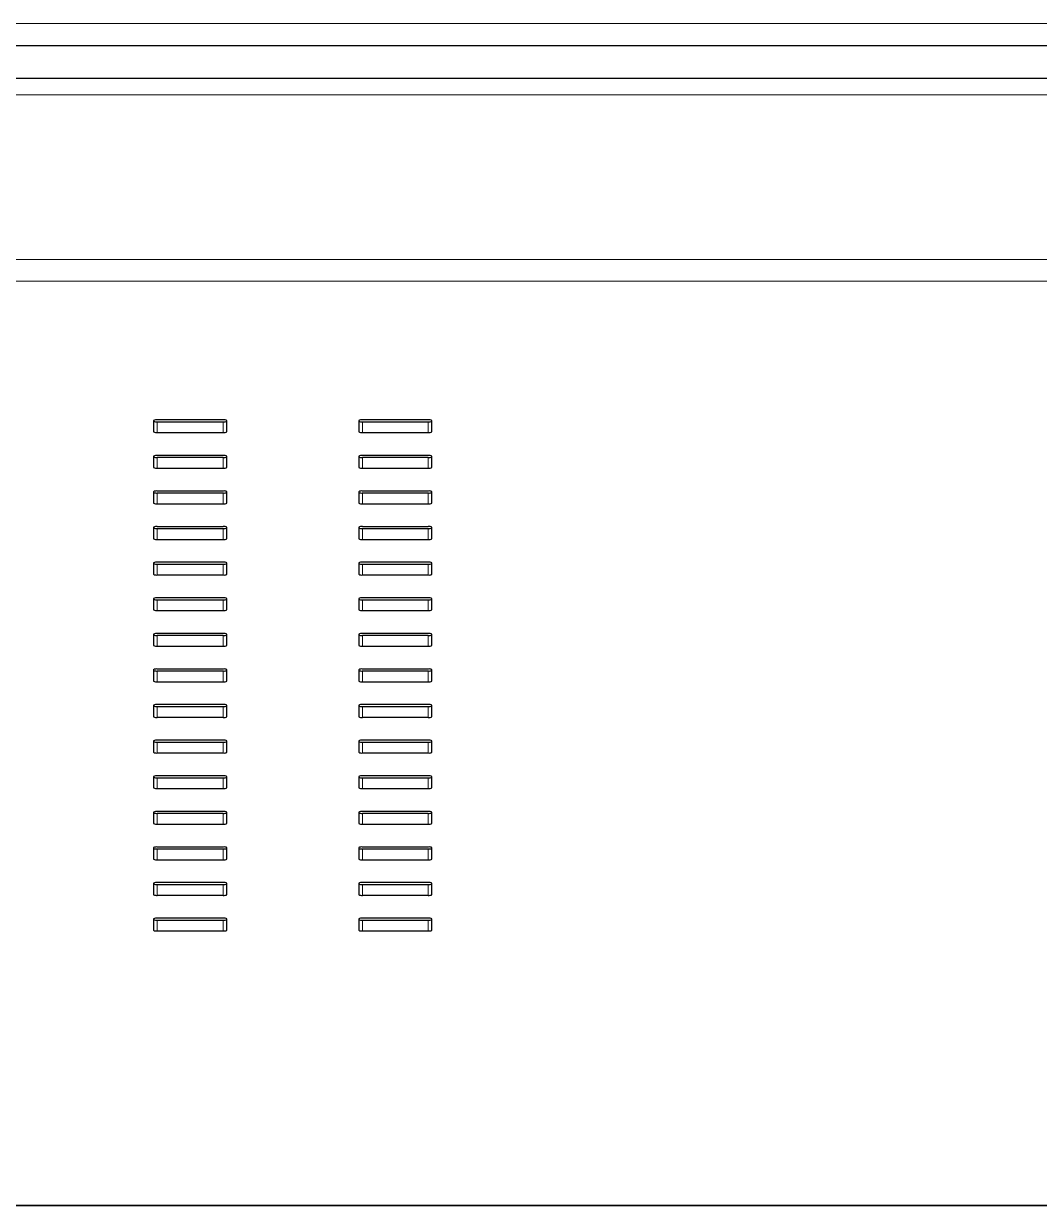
# Model space of a CAD drawing. Header units: millimetres. Extents: x -218071 to -203542, y 15363 to 51382.
# Drawn here: x -217666.98 to -217653.11, y 50530.44 to 50546.58 of the extents above; entities that cross this region are included whole.
import ezdxf

# ---------------------------------------------------------------- set-up
doc = ezdxf.new("R2010")
doc.units = ezdxf.units.MM
doc.header["$LTSCALE"] = 4
doc.layers.add('TPF-EQUIPEMENT', color=7, linetype='Continuous')

msp = doc.modelspace()

# ---------------------------------------------------------------- linework, layer by layer
at = {"layer": 'TPF-EQUIPEMENT', "color": 8, "linetype": 'Continuous', "lineweight": 18, "transparency": 33554671}
for p, q in [((-217720.956, 50546.581), (-217529.556, 50546.581)), ((-217721.206, 50545.606), (-217527.006, 50545.606)), ((-217721.206, 50543.357), (-217527.006, 50543.357)), ((-217721.206, 50543.062), (-217527.006, 50543.062)), ((-217665.156, 50541.143), (-217665.156, 50540.995)), ((-217664.256, 50541.143), (-217664.256, 50540.995)), ((-217662.356, 50541.143), (-217662.356, 50540.995)), ((-217661.456, 50541.143), (-217661.456, 50540.995)), ((-217665.156, 50540.657), (-217665.156, 50540.509)), ((-217664.256, 50540.657), (-217664.256, 50540.509)), ((-217662.356, 50540.657), (-217662.356, 50540.509)), ((-217661.456, 50540.657), (-217661.456, 50540.509)), ((-217665.156, 50540.171), (-217665.156, 50540.023)), ((-217664.256, 50540.171), (-217664.256, 50540.023)), ((-217662.356, 50540.171), (-217662.356, 50540.023)), ((-217661.456, 50540.171), (-217661.456, 50540.023)), ((-217665.156, 50539.684), (-217665.156, 50539.537)), ((-217664.256, 50539.684), (-217664.256, 50539.537)), ((-217662.356, 50539.684), (-217662.356, 50539.537)), ((-217661.456, 50539.684), (-217661.456, 50539.537)), ((-217665.156, 50539.198), (-217665.156, 50539.051)), ((-217664.256, 50539.198), (-217664.256, 50539.051)), ((-217662.356, 50539.198), (-217662.356, 50539.051)), ((-217661.456, 50539.198), (-217661.456, 50539.051)), ((-217665.156, 50538.712), (-217665.156, 50538.564)), ((-217664.256, 50538.712), (-217664.256, 50538.564)), ((-217662.356, 50538.712), (-217662.356, 50538.564)), ((-217661.456, 50538.712), (-217661.456, 50538.564)), ((-217665.156, 50538.226), (-217665.156, 50538.078)), ((-217664.256, 50538.226), (-217664.256, 50538.078)), ((-217662.356, 50538.226), (-217662.356, 50538.078)), ((-217661.456, 50538.226), (-217661.456, 50538.078)), ((-217665.156, 50537.74), (-217665.156, 50537.592)), ((-217664.256, 50537.74), (-217664.256, 50537.592)), ((-217662.356, 50537.74), (-217662.356, 50537.592)), ((-217661.456, 50537.74), (-217661.456, 50537.592)), ((-217665.156, 50537.253), (-217665.156, 50537.106)), ((-217664.256, 50537.253), (-217664.256, 50537.106)), ((-217662.356, 50537.253), (-217662.356, 50537.106)), ((-217661.456, 50537.253), (-217661.456, 50537.106)), ((-217665.156, 50536.767), (-217665.156, 50536.619)), ((-217664.256, 50536.767), (-217664.256, 50536.619)), ((-217662.356, 50536.767), (-217662.356, 50536.619)), ((-217661.456, 50536.767), (-217661.456, 50536.619)), ((-217665.156, 50536.281), (-217665.156, 50536.133)), ((-217664.256, 50536.281), (-217664.256, 50536.133)), ((-217662.356, 50536.281), (-217662.356, 50536.133)), ((-217661.456, 50536.281), (-217661.456, 50536.133)), ((-217665.156, 50535.795), (-217665.156, 50535.647)), ((-217664.256, 50535.795), (-217664.256, 50535.647)), ((-217662.356, 50535.795), (-217662.356, 50535.647)), ((-217661.456, 50535.795), (-217661.456, 50535.647)), ((-217665.156, 50535.309), (-217665.156, 50535.161)), ((-217664.256, 50535.309), (-217664.256, 50535.161)), ((-217662.356, 50535.309), (-217662.356, 50535.161)), ((-217661.456, 50535.309), (-217661.456, 50535.161)), ((-217665.156, 50534.822), (-217665.156, 50534.675)), ((-217664.256, 50534.822), (-217664.256, 50534.675)), ((-217662.356, 50534.822), (-217662.356, 50534.675)), ((-217661.456, 50534.822), (-217661.456, 50534.675)), ((-217665.156, 50534.336), (-217665.156, 50534.188)), ((-217664.256, 50534.336), (-217664.256, 50534.188)), ((-217662.356, 50534.336), (-217662.356, 50534.188)), ((-217661.456, 50534.336), (-217661.456, 50534.188)), ((-217721.206, 50530.445), (-217527.006, 50530.445))]:
    msp.add_line(p, q, dxfattribs=at)
at = {"layer": 'TPF-EQUIPEMENT', "color": 7, "linetype": 'Continuous', "lineweight": 25, "transparency": 33554671}
for p, q in [((-217721.092, 50546.281), (-217529.42, 50546.281)), ((-217527.006, 50545.831), (-217721.206, 50545.831)), ((-217665.206, 50541.16), (-217665.206, 50541.004)), ((-217664.256, 50541.169), (-217665.156, 50541.169)), ((-217665.156, 50541.143), (-217664.256, 50541.143)), ((-217664.206, 50541.004), (-217664.206, 50541.16)), ((-217662.406, 50541.16), (-217662.406, 50541.004)), ((-217661.456, 50541.169), (-217662.356, 50541.169)), ((-217662.356, 50541.143), (-217661.456, 50541.143)), ((-217661.406, 50541.004), (-217661.406, 50541.16)), ((-217665.156, 50540.995), (-217664.256, 50540.995)), ((-217662.356, 50540.995), (-217661.456, 50540.995)), ((-217665.206, 50540.674), (-217665.206, 50540.518)), ((-217664.256, 50540.683), (-217665.156, 50540.683)), ((-217665.156, 50540.657), (-217664.256, 50540.657)), ((-217664.206, 50540.518), (-217664.206, 50540.674)), ((-217662.406, 50540.674), (-217662.406, 50540.518)), ((-217661.456, 50540.683), (-217662.356, 50540.683)), ((-217662.356, 50540.657), (-217661.456, 50540.657)), ((-217661.406, 50540.518), (-217661.406, 50540.674)), ((-217665.156, 50540.509), (-217664.256, 50540.509)), ((-217662.356, 50540.509), (-217661.456, 50540.509)), ((-217665.206, 50540.188), (-217665.206, 50540.032)), ((-217664.256, 50540.197), (-217665.156, 50540.197)), ((-217665.156, 50540.171), (-217664.256, 50540.171)), ((-217664.206, 50540.032), (-217664.206, 50540.188)), ((-217662.406, 50540.188), (-217662.406, 50540.032)), ((-217661.456, 50540.197), (-217662.356, 50540.197)), ((-217662.356, 50540.171), (-217661.456, 50540.171)), ((-217661.406, 50540.032), (-217661.406, 50540.188)), ((-217665.156, 50540.023), (-217664.256, 50540.023)), ((-217662.356, 50540.023), (-217661.456, 50540.023)), ((-217665.206, 50539.702), (-217665.206, 50539.545)), ((-217664.256, 50539.71), (-217665.156, 50539.71)), ((-217665.156, 50539.684), (-217664.256, 50539.684)), ((-217664.206, 50539.545), (-217664.206, 50539.702)), ((-217662.406, 50539.702), (-217662.406, 50539.545)), ((-217661.456, 50539.71), (-217662.356, 50539.71)), ((-217662.356, 50539.684), (-217661.456, 50539.684)), ((-217661.406, 50539.545), (-217661.406, 50539.702)), ((-217665.156, 50539.537), (-217664.256, 50539.537)), ((-217662.356, 50539.537), (-217661.456, 50539.537)), ((-217665.206, 50539.215), (-217665.206, 50539.059)), ((-217664.256, 50539.224), (-217665.156, 50539.224)), ((-217665.156, 50539.198), (-217664.256, 50539.198)), ((-217664.206, 50539.059), (-217664.206, 50539.215)), ((-217662.406, 50539.215), (-217662.406, 50539.059)), ((-217661.456, 50539.224), (-217662.356, 50539.224)), ((-217662.356, 50539.198), (-217661.456, 50539.198)), ((-217661.406, 50539.059), (-217661.406, 50539.215)), ((-217665.156, 50539.051), (-217664.256, 50539.051)), ((-217662.356, 50539.051), (-217661.456, 50539.051)), ((-217665.206, 50538.729), (-217665.206, 50538.573)), ((-217664.256, 50538.738), (-217665.156, 50538.738)), ((-217665.156, 50538.712), (-217664.256, 50538.712)), ((-217664.206, 50538.573), (-217664.206, 50538.729)), ((-217662.406, 50538.729), (-217662.406, 50538.573)), ((-217661.456, 50538.738), (-217662.356, 50538.738)), ((-217662.356, 50538.712), (-217661.456, 50538.712)), ((-217661.406, 50538.573), (-217661.406, 50538.729)), ((-217665.156, 50538.564), (-217664.256, 50538.564)), ((-217662.356, 50538.564), (-217661.456, 50538.564)), ((-217665.206, 50538.243), (-217665.206, 50538.087)), ((-217664.256, 50538.252), (-217665.156, 50538.252)), ((-217665.156, 50538.226), (-217664.256, 50538.226)), ((-217664.206, 50538.087), (-217664.206, 50538.243)), ((-217662.406, 50538.243), (-217662.406, 50538.087)), ((-217661.456, 50538.252), (-217662.356, 50538.252)), ((-217662.356, 50538.226), (-217661.456, 50538.226)), ((-217661.406, 50538.087), (-217661.406, 50538.243)), ((-217665.156, 50538.078), (-217664.256, 50538.078)), ((-217662.356, 50538.078), (-217661.456, 50538.078)), ((-217665.206, 50537.757), (-217665.206, 50537.601)), ((-217664.256, 50537.766), (-217665.156, 50537.766)), ((-217665.156, 50537.74), (-217664.256, 50537.74)), ((-217664.206, 50537.601), (-217664.206, 50537.757)), ((-217662.406, 50537.757), (-217662.406, 50537.601)), ((-217661.456, 50537.766), (-217662.356, 50537.766)), ((-217662.356, 50537.74), (-217661.456, 50537.74)), ((-217661.406, 50537.601), (-217661.406, 50537.757)), ((-217665.156, 50537.592), (-217664.256, 50537.592)), ((-217662.356, 50537.592), (-217661.456, 50537.592)), ((-217665.206, 50537.271), (-217665.206, 50537.114)), ((-217664.256, 50537.279), (-217665.156, 50537.279)), ((-217665.156, 50537.253), (-217664.256, 50537.253)), ((-217664.206, 50537.114), (-217664.206, 50537.271)), ((-217662.406, 50537.271), (-217662.406, 50537.114)), ((-217661.456, 50537.279), (-217662.356, 50537.279)), ((-217662.356, 50537.253), (-217661.456, 50537.253)), ((-217661.406, 50537.114), (-217661.406, 50537.271)), ((-217665.156, 50537.106), (-217664.256, 50537.106)), ((-217662.356, 50537.106), (-217661.456, 50537.106)), ((-217665.206, 50536.784), (-217665.206, 50536.628)), ((-217664.256, 50536.793), (-217665.156, 50536.793)), ((-217665.156, 50536.767), (-217664.256, 50536.767)), ((-217664.206, 50536.628), (-217664.206, 50536.784)), ((-217662.406, 50536.784), (-217662.406, 50536.628)), ((-217661.456, 50536.793), (-217662.356, 50536.793)), ((-217662.356, 50536.767), (-217661.456, 50536.767)), ((-217661.406, 50536.628), (-217661.406, 50536.784)), ((-217665.156, 50536.619), (-217664.256, 50536.619)), ((-217662.356, 50536.619), (-217661.456, 50536.619)), ((-217665.206, 50536.298), (-217665.206, 50536.142)), ((-217664.256, 50536.307), (-217665.156, 50536.307)), ((-217665.156, 50536.281), (-217664.256, 50536.281)), ((-217664.206, 50536.142), (-217664.206, 50536.298)), ((-217662.406, 50536.298), (-217662.406, 50536.142)), ((-217661.456, 50536.307), (-217662.356, 50536.307)), ((-217662.356, 50536.281), (-217661.456, 50536.281)), ((-217661.406, 50536.142), (-217661.406, 50536.298)), ((-217665.156, 50536.133), (-217664.256, 50536.133)), ((-217662.356, 50536.133), (-217661.456, 50536.133)), ((-217665.206, 50535.812), (-217665.206, 50535.656)), ((-217664.256, 50535.821), (-217665.156, 50535.821)), ((-217665.156, 50535.795), (-217664.256, 50535.795)), ((-217664.206, 50535.656), (-217664.206, 50535.812)), ((-217662.406, 50535.812), (-217662.406, 50535.656)), ((-217661.456, 50535.821), (-217662.356, 50535.821)), ((-217662.356, 50535.795), (-217661.456, 50535.795)), ((-217661.406, 50535.656), (-217661.406, 50535.812)), ((-217665.156, 50535.647), (-217664.256, 50535.647)), ((-217662.356, 50535.647), (-217661.456, 50535.647)), ((-217665.206, 50535.326), (-217665.206, 50535.169)), ((-217664.256, 50535.334), (-217665.156, 50535.334)), ((-217664.206, 50535.169), (-217664.206, 50535.326)), ((-217662.406, 50535.326), (-217662.406, 50535.169)), ((-217661.456, 50535.334), (-217662.356, 50535.334)), ((-217661.406, 50535.169), (-217661.406, 50535.326)), ((-217665.156, 50535.309), (-217664.256, 50535.309)), ((-217665.156, 50535.161), (-217664.256, 50535.161)), ((-217662.356, 50535.309), (-217661.456, 50535.309)), ((-217662.356, 50535.161), (-217661.456, 50535.161)), ((-217665.206, 50534.84), (-217665.206, 50534.683)), ((-217664.256, 50534.848), (-217665.156, 50534.848)), ((-217664.206, 50534.683), (-217664.206, 50534.84)), ((-217662.406, 50534.84), (-217662.406, 50534.683)), ((-217661.456, 50534.848), (-217662.356, 50534.848)), ((-217661.406, 50534.683), (-217661.406, 50534.84)), ((-217665.156, 50534.822), (-217664.256, 50534.822)), ((-217665.156, 50534.675), (-217664.256, 50534.675)), ((-217662.356, 50534.822), (-217661.456, 50534.822)), ((-217662.356, 50534.675), (-217661.456, 50534.675)), ((-217665.206, 50534.353), (-217665.206, 50534.197)), ((-217664.256, 50534.362), (-217665.156, 50534.362)), ((-217664.206, 50534.197), (-217664.206, 50534.353)), ((-217662.406, 50534.353), (-217662.406, 50534.197)), ((-217661.456, 50534.362), (-217662.356, 50534.362)), ((-217661.406, 50534.197), (-217661.406, 50534.353)), ((-217665.156, 50534.336), (-217664.256, 50534.336)), ((-217665.156, 50534.188), (-217664.256, 50534.188)), ((-217662.356, 50534.336), (-217661.456, 50534.336)), ((-217662.356, 50534.188), (-217661.456, 50534.188)), ((-217721.206, 50530.44), (-217527.006, 50530.44))]:
    msp.add_line(p, q, dxfattribs=at)
for centre, start, end in [((-217665.168, 50541.091), 81.2205, 118.4816), ((-217665.168, 50541.222), 241.5184, 278.7795), ((-217664.244, 50541.091), 61.5184, 98.7795), ((-217664.244, 50541.222), 261.2205, 298.4816), ((-217662.368, 50541.091), 81.2205, 118.4816), ((-217662.368, 50541.222), 241.5184, 278.7795), ((-217661.444, 50541.091), 61.5184, 98.7795), ((-217661.444, 50541.222), 261.2205, 298.4816), ((-217665.168, 50541.074), 241.5184, 278.7795), ((-217664.244, 50541.074), 261.2205, 298.4816), ((-217662.368, 50541.074), 241.5184, 278.7795), ((-217661.444, 50541.074), 261.2205, 298.4816), ((-217665.168, 50540.604), 81.2205, 118.4816), ((-217665.168, 50540.735), 241.5184, 278.7795), ((-217664.244, 50540.604), 61.5184, 98.7795), ((-217664.244, 50540.735), 261.2205, 298.4816), ((-217662.368, 50540.604), 81.2205, 118.4816), ((-217662.368, 50540.735), 241.5184, 278.7795), ((-217661.444, 50540.604), 61.5184, 98.7795), ((-217661.444, 50540.735), 261.2205, 298.4816), ((-217665.168, 50540.588), 241.5184, 278.7795), ((-217664.244, 50540.588), 261.2205, 298.4816), ((-217662.368, 50540.588), 241.5184, 278.7795), ((-217661.444, 50540.588), 261.2205, 298.4816), ((-217665.168, 50540.118), 81.2205, 118.4816), ((-217665.168, 50540.249), 241.5184, 278.7795), ((-217664.244, 50540.118), 61.5184, 98.7795), ((-217664.244, 50540.249), 261.2205, 298.4816), ((-217662.368, 50540.118), 81.2205, 118.4816), ((-217662.368, 50540.249), 241.5184, 278.7795), ((-217661.444, 50540.118), 61.5184, 98.7795), ((-217661.444, 50540.249), 261.2205, 298.4816), ((-217665.168, 50540.101), 241.5184, 278.7795), ((-217664.244, 50540.101), 261.2205, 298.4816), ((-217662.368, 50540.101), 241.5184, 278.7795), ((-217661.444, 50540.101), 261.2205, 298.4816), ((-217665.168, 50539.632), 81.2205, 118.4816), ((-217665.168, 50539.763), 241.5184, 278.7795), ((-217664.244, 50539.632), 61.5184, 98.7795), ((-217664.244, 50539.763), 261.2205, 298.4816), ((-217662.368, 50539.632), 81.2205, 118.4816), ((-217662.368, 50539.763), 241.5184, 278.7795), ((-217661.444, 50539.632), 61.5184, 98.7795), ((-217661.444, 50539.763), 261.2205, 298.4816), ((-217665.168, 50539.615), 241.5184, 278.7795), ((-217664.244, 50539.615), 261.2205, 298.4816), ((-217662.368, 50539.615), 241.5184, 278.7795), ((-217661.444, 50539.615), 261.2205, 298.4816), ((-217665.168, 50539.146), 81.2205, 118.4816), ((-217665.168, 50539.277), 241.5184, 278.7795), ((-217664.244, 50539.146), 61.5184, 98.7795), ((-217664.244, 50539.277), 261.2205, 298.4816), ((-217662.368, 50539.146), 81.2205, 118.4816), ((-217662.368, 50539.277), 241.5184, 278.7795), ((-217661.444, 50539.146), 61.5184, 98.7795), ((-217661.444, 50539.277), 261.2205, 298.4816), ((-217665.168, 50539.129), 241.5184, 278.7795), ((-217664.244, 50539.129), 261.2205, 298.4816), ((-217662.368, 50539.129), 241.5184, 278.7795), ((-217661.444, 50539.129), 261.2205, 298.4816), ((-217665.168, 50538.659), 81.2205, 118.4816), ((-217665.168, 50538.791), 241.5184, 278.7795), ((-217664.244, 50538.659), 61.5184, 98.7795), ((-217664.244, 50538.791), 261.2205, 298.4816), ((-217662.368, 50538.659), 81.2205, 118.4816), ((-217662.368, 50538.791), 241.5184, 278.7795), ((-217661.444, 50538.659), 61.5184, 98.7795), ((-217661.444, 50538.791), 261.2205, 298.4816), ((-217665.168, 50538.643), 241.5184, 278.7795), ((-217664.244, 50538.643), 261.2205, 298.4816), ((-217662.368, 50538.643), 241.5184, 278.7795), ((-217661.444, 50538.643), 261.2205, 298.4816), ((-217665.168, 50538.173), 81.2205, 118.4816), ((-217665.168, 50538.304), 241.5184, 278.7795), ((-217664.244, 50538.173), 61.5184, 98.7795), ((-217664.244, 50538.304), 261.2205, 298.4816), ((-217662.368, 50538.173), 81.2205, 118.4816), ((-217662.368, 50538.304), 241.5184, 278.7795), ((-217661.444, 50538.173), 61.5184, 98.7795), ((-217661.444, 50538.304), 261.2205, 298.4816), ((-217665.168, 50538.157), 241.5184, 278.7795), ((-217664.244, 50538.157), 261.2205, 298.4816), ((-217662.368, 50538.157), 241.5184, 278.7795), ((-217661.444, 50538.157), 261.2205, 298.4816), ((-217665.168, 50537.687), 81.2205, 118.4816), ((-217665.168, 50537.818), 241.5184, 278.7795), ((-217664.244, 50537.687), 61.5184, 98.7795), ((-217664.244, 50537.818), 261.2205, 298.4816), ((-217662.368, 50537.687), 81.2205, 118.4816), ((-217662.368, 50537.818), 241.5184, 278.7795), ((-217661.444, 50537.687), 61.5184, 98.7795), ((-217661.444, 50537.818), 261.2205, 298.4816), ((-217665.168, 50537.67), 241.5184, 278.7795), ((-217664.244, 50537.67), 261.2205, 298.4816), ((-217662.368, 50537.67), 241.5184, 278.7795), ((-217661.444, 50537.67), 261.2205, 298.4816), ((-217665.168, 50537.201), 81.2205, 118.4816), ((-217665.168, 50537.332), 241.5184, 278.7795), ((-217664.244, 50537.201), 61.5184, 98.7795), ((-217664.244, 50537.332), 261.2205, 298.4816), ((-217662.368, 50537.201), 81.2205, 118.4816), ((-217662.368, 50537.332), 241.5184, 278.7795), ((-217661.444, 50537.201), 61.5184, 98.7795), ((-217661.444, 50537.332), 261.2205, 298.4816), ((-217665.168, 50537.184), 241.5184, 278.7795), ((-217664.244, 50537.184), 261.2205, 298.4816), ((-217662.368, 50537.184), 241.5184, 278.7795), ((-217661.444, 50537.184), 261.2205, 298.4816), ((-217665.168, 50536.715), 81.2205, 118.4816), ((-217665.168, 50536.846), 241.5184, 278.7795), ((-217664.244, 50536.715), 61.5184, 98.7795), ((-217664.244, 50536.846), 261.2205, 298.4816), ((-217662.368, 50536.715), 81.2205, 118.4816), ((-217662.368, 50536.846), 241.5184, 278.7795), ((-217661.444, 50536.715), 61.5184, 98.7795), ((-217661.444, 50536.846), 261.2205, 298.4816), ((-217665.168, 50536.698), 241.5184, 278.7795), ((-217664.244, 50536.698), 261.2205, 298.4816), ((-217662.368, 50536.698), 241.5184, 278.7795), ((-217661.444, 50536.698), 261.2205, 298.4816), ((-217665.168, 50536.228), 81.2205, 118.4816), ((-217665.168, 50536.359), 241.5184, 278.7795), ((-217664.244, 50536.228), 61.5184, 98.7795), ((-217664.244, 50536.359), 261.2205, 298.4816), ((-217662.368, 50536.228), 81.2205, 118.4816), ((-217662.368, 50536.359), 241.5184, 278.7795), ((-217661.444, 50536.228), 61.5184, 98.7795), ((-217661.444, 50536.359), 261.2205, 298.4816), ((-217665.168, 50536.212), 241.5184, 278.7795), ((-217664.244, 50536.212), 261.2205, 298.4816), ((-217662.368, 50536.212), 241.5184, 278.7795), ((-217661.444, 50536.212), 261.2205, 298.4816), ((-217665.168, 50535.742), 81.2205, 118.4816), ((-217665.168, 50535.873), 241.5184, 278.7795), ((-217664.244, 50535.742), 61.5184, 98.7795), ((-217664.244, 50535.873), 261.2205, 298.4816), ((-217662.368, 50535.742), 81.2205, 118.4816), ((-217662.368, 50535.873), 241.5184, 278.7795), ((-217661.444, 50535.742), 61.5184, 98.7795), ((-217661.444, 50535.873), 261.2205, 298.4816), ((-217665.168, 50535.726), 241.5184, 278.7795), ((-217664.244, 50535.726), 261.2205, 298.4816), ((-217662.368, 50535.726), 241.5184, 278.7795), ((-217661.444, 50535.726), 261.2205, 298.4816), ((-217665.168, 50535.256), 81.2205, 118.4816), ((-217665.168, 50535.387), 241.5184, 278.7795), ((-217664.244, 50535.256), 61.5184, 98.7795), ((-217664.244, 50535.387), 261.2205, 298.4816), ((-217662.368, 50535.256), 81.2205, 118.4816), ((-217662.368, 50535.387), 241.5184, 278.7795), ((-217661.444, 50535.256), 61.5184, 98.7795), ((-217661.444, 50535.387), 261.2205, 298.4816), ((-217665.168, 50535.239), 241.5184, 278.7795), ((-217664.244, 50535.239), 261.2205, 298.4816), ((-217662.368, 50535.239), 241.5184, 278.7795), ((-217661.444, 50535.239), 261.2205, 298.4816), ((-217665.168, 50534.77), 81.2205, 118.4816), ((-217665.168, 50534.901), 241.5184, 278.7795), ((-217664.244, 50534.77), 61.5184, 98.7795), ((-217664.244, 50534.901), 261.2205, 298.4816), ((-217662.368, 50534.77), 81.2205, 118.4816), ((-217662.368, 50534.901), 241.5184, 278.7795), ((-217661.444, 50534.77), 61.5184, 98.7795), ((-217661.444, 50534.901), 261.2205, 298.4816), ((-217665.168, 50534.753), 241.5184, 278.7795), ((-217664.244, 50534.753), 261.2205, 298.4816), ((-217662.368, 50534.753), 241.5184, 278.7795), ((-217661.444, 50534.753), 261.2205, 298.4816), ((-217665.168, 50534.284), 81.2205, 118.4816), ((-217665.168, 50534.415), 241.5184, 278.7795), ((-217664.244, 50534.284), 61.5184, 98.7795), ((-217664.244, 50534.415), 261.2205, 298.4816), ((-217662.368, 50534.284), 81.2205, 118.4816), ((-217662.368, 50534.415), 241.5184, 278.7795), ((-217661.444, 50534.284), 61.5184, 98.7795), ((-217661.444, 50534.415), 261.2205, 298.4816), ((-217665.168, 50534.267), 241.5184, 278.7795), ((-217664.244, 50534.267), 261.2205, 298.4816), ((-217662.368, 50534.267), 241.5184, 278.7795), ((-217661.444, 50534.267), 261.2205, 298.4816)]:
    msp.add_arc(centre, 0.0794, start, end, dxfattribs=at)

doc.saveas('drawing.dxf')
